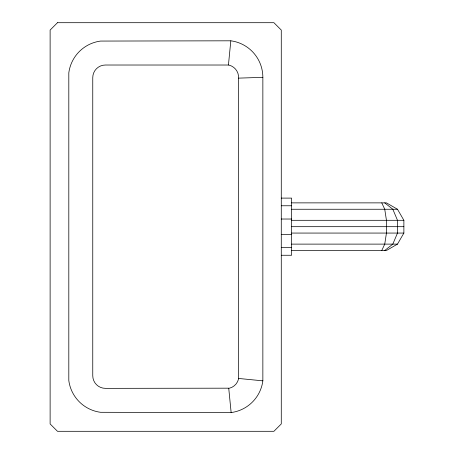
<?xml version="1.0" encoding="UTF-8"?>
<svg xmlns="http://www.w3.org/2000/svg" width="454" height="454" viewBox="0 0 454 454"><rect width="100%" height="100%" fill="white"/><g stroke="black" fill="none" stroke-linecap="round" stroke-linejoin="round"><path stroke-width="0.68" d="M228.436 65.018L229.264 65.183A12.581 12.581 0 0 1 238.481 75.693L238.475 379.289A12.581 12.581 0 0 1 229.582 388.181L105.39 388.352A12.633 12.633 0 0 1 92.758 375.719L92.758 77.651A12.633 12.633 0 0 1 105.39 65.018L228.436 65.018L230.819 40.809L100.572 41.07A36.899 36.899 0 0 0 68.809 72.839L68.809 380.531A36.899 36.899 0 0 0 100.572 412.3L231.137 412.561A36.842 36.842 0 0 0 262.855 380.844L262.855 77.339A36.842 36.842 0 0 0 230.819 40.809M381.774 250.5L384.737 244.116L386.445 233.067L386.445 220.303L384.737 209.254L381.774 202.87M291.593 250.5L386.445 250.5L397.494 244.116L403.878 233.067L403.878 220.303L397.494 209.254L386.445 202.87L291.593 202.87M384.737 250.5L392.824 244.116L397.494 233.067L397.494 220.303L392.824 209.254L384.737 202.87M238.645 78.128L262.855 77.339M281.276 198.109L291.593 198.109L291.593 255.262L281.276 255.262M281.276 205.764L291.593 205.764M291.593 209.254L397.494 209.254M281.276 219.027L291.593 219.027M291.593 220.303L403.878 220.303M291.593 226.682L403.878 226.682M291.593 233.067L403.878 233.067M281.276 234.343L291.593 234.343M291.593 244.116L397.494 244.116M281.276 247.606L291.593 247.606M238.645 378.46L262.855 380.844M228.748 388.352L231.137 412.561M57.493 22.7L50.122 30.066L50.122 423.934L57.493 431.3L273.91 431.3L281.276 423.934L281.276 30.066L273.91 22.7L57.493 22.7"/></g></svg>
